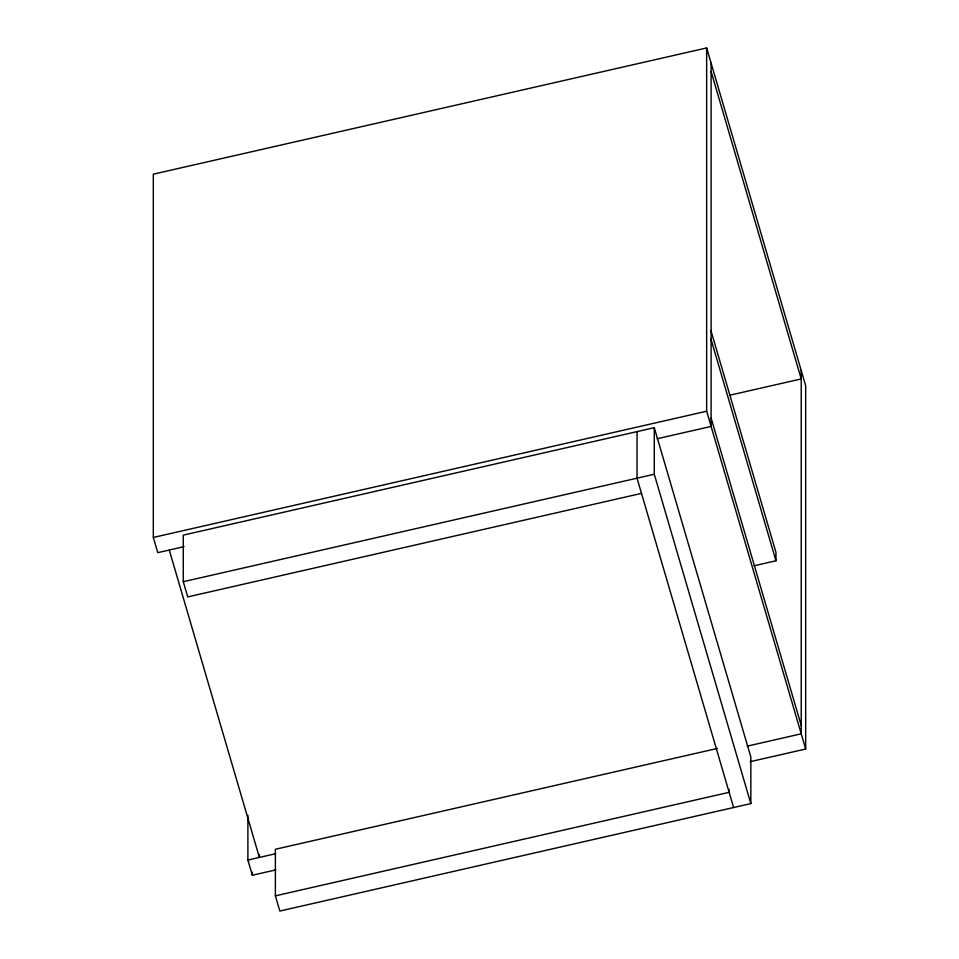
<?xml version="1.0" encoding="UTF-8"?>
<svg xmlns="http://www.w3.org/2000/svg" width="959" height="959" viewBox="0 0 959 959"><rect width="100%" height="100%" fill="white"/><g stroke="black" fill="none" stroke-linecap="round" stroke-linejoin="round"><path stroke-width="1.44" d="M750.202 761.674L805.68 749.015L805.68 385.734L706.651 47.95L153.32 174.178L153.32 537.46L157.779 552.66L184.056 546.666M729.667 395.252L801.221 378.925L711.11 71.529M153.32 537.46L706.651 411.231L706.651 47.95M717.476 748.416L275.377 849.278L275.377 895.85L279.836 911.05L750.837 803.594L750.837 757.023L654.278 427.678L183.277 535.134L183.277 581.705L187.736 596.906L641.499 493.382M657.071 438.754L711.11 426.431L711.11 63.15M183.277 581.705L654.278 474.249L654.278 427.678M754.05 565.786L775.963 560.775L775.963 552.396L710.919 330.555M275.712 869.921L252.349 875.255L247.89 860.055L275.641 853.726M747.181 746.15L801.221 733.815L801.221 370.534M275.377 895.85L729.14 792.326L729.14 789.425M710.919 338.935L775.963 560.775M711.11 418.04L801.221 725.436M706.651 411.231L805.68 749.015M654.278 474.249L750.837 803.594M733.599 807.526L637.04 478.181L637.04 431.61M169.263 550.046L259.386 857.43L259.386 854.637M252.349 872.258L252.349 875.255M247.89 815.198L247.89 860.055"/></g></svg>
